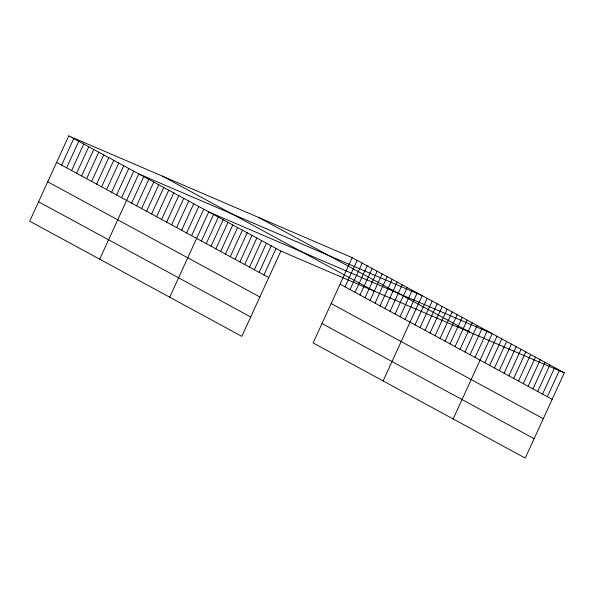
<?xml version="1.0" encoding="UTF-8"?>
<svg xmlns="http://www.w3.org/2000/svg" width="594" height="594" viewBox="0 0 594 594"><rect width="100%" height="100%" fill="white"/><g stroke="black" fill="none" stroke-linecap="round" stroke-linejoin="round"><path stroke-width="0.89" d="M68.748 135.9L29.7 221.191L241.825 336.353L280.873 251.062L68.748 135.9L352.175 257.648L564.3 372.809L525.252 458.1L313.127 342.938L352.175 257.648M61.613 165.125L73.745 138.617M66.61 167.835L78.75 141.327M71.614 170.552L83.747 144.045M76.611 173.262L88.751 146.763M81.616 175.98L93.748 149.473M86.613 178.697L98.753 152.19M91.617 181.408L103.75 154.9M96.614 184.125L108.747 157.618M101.611 186.835L113.751 160.335M106.616 189.553L118.748 163.046M111.613 192.27L123.752 165.763M116.617 194.981L128.75 168.473M121.614 197.698L133.747 171.191M99.703 259.192L138.751 173.908L422.178 295.649L383.13 380.94M131.616 203.126L143.748 176.618M136.613 205.843L148.752 179.336M141.617 208.553L153.749 182.046M146.614 211.271L158.747 184.764M151.611 213.981L163.751 187.481M156.616 216.699L168.748 190.191M161.613 219.416L173.752 192.909M166.617 222.126L178.749 195.619M171.614 224.844L183.754 198.337M176.618 227.554L188.751 201.054M181.615 230.272L193.748 203.764M186.613 232.989L198.752 206.482M191.617 235.699L203.749 209.192M169.706 297.2L208.754 211.91L492.181 333.657L453.133 418.941M201.425 241.023L213.558 214.516M206.229 243.637L218.369 217.129M211.041 246.243L223.173 219.743M215.845 248.856L227.985 222.349M220.656 251.47L232.789 224.963M225.468 254.076L237.6 227.569M230.272 256.69L242.411 230.182M235.083 259.296L247.215 232.789M239.887 261.909L252.027 235.402M244.698 264.516L256.831 238.016M249.502 267.129L261.642 240.622M254.314 269.735L266.446 243.236M259.125 272.349L271.258 245.842M263.929 274.963L276.062 248.455M345.04 286.865L357.172 260.365M350.037 289.582L362.177 263.075M355.041 292.293L367.174 265.793M360.038 295.01L372.178 268.503M365.043 297.728L377.175 271.22M370.04 300.438L382.172 273.931M375.044 303.155L387.177 276.648M380.041 305.865L392.174 279.366M385.038 308.583L397.178 282.076M390.043 311.301L402.175 284.793M395.04 314.011L407.18 287.503M400.044 316.728L412.177 290.221M405.041 319.438L417.174 292.939M415.043 324.873L427.175 298.366M420.04 327.584L432.18 301.076M425.044 330.301L437.177 303.794M430.041 333.011L442.174 306.511M435.038 335.729L447.178 309.222M440.043 338.446L452.175 311.939M445.04 341.156L457.18 314.649M450.044 343.874L462.177 317.367M455.041 346.584L467.174 320.084M460.046 349.302L472.178 322.794M465.043 352.019L477.175 325.512M470.04 354.729L482.18 328.222M475.044 357.447L487.177 330.94M484.853 362.771L496.985 336.263M489.656 365.384L501.796 338.877M494.468 367.99L506.6 341.483M499.272 370.604L511.412 344.097M504.083 373.21L516.216 346.703M508.895 375.824L521.027 349.317M513.699 378.43L525.831 351.93M518.51 381.044L530.642 354.536M523.314 383.65L535.454 357.15M528.125 386.263L540.258 359.756M532.929 388.877L545.069 362.37M537.741 391.483L549.873 364.976M542.545 394.097L554.685 367.589M547.356 396.703L559.489 370.196M280.873 251.062L564.3 372.809M258.642 217.471L470.767 332.633M162.281 176.076L374.406 291.238M340.043 284.155L552.168 399.317M331.155 303.549L543.28 418.711M56.616 162.407L268.74 277.569M322.007 323.537L534.132 438.699M47.735 181.809L259.86 296.97M38.58 201.789L250.705 316.951"/></g></svg>
